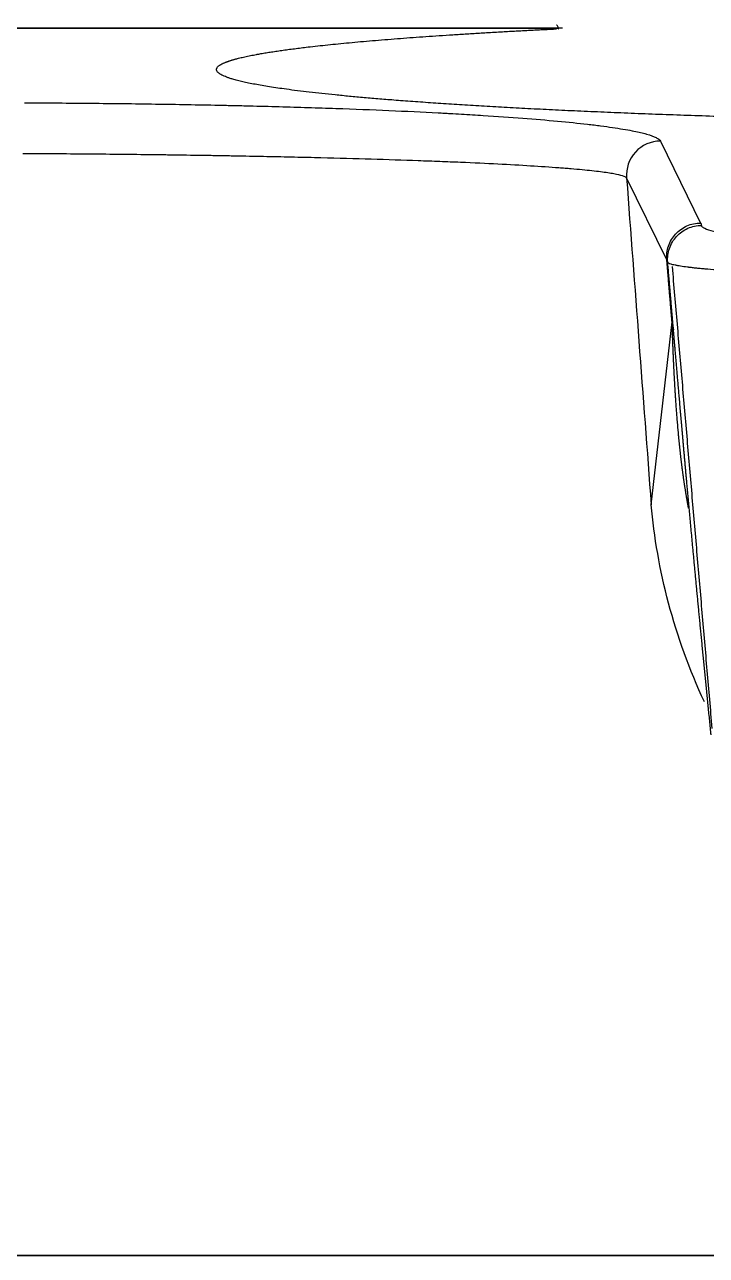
# Model space of a CAD drawing. Extents: x 900 to 2324, y -1513 to 827.
# Drawn here: x 1418.28 to 1438.37, y 230.49 to 266.73 of the extents above; entities that cross this region are included whole.
import ezdxf

# ---------------------------------------------------------------- set-up
doc = ezdxf.new("R2010")
doc.units = 0
doc.header["$LTSCALE"] = 4
doc.header["$MEASUREMENT"] = 0
doc.layers.add('1', color=7, linetype='CONTINUOUS')

msp = doc.modelspace()

# ---------------------------------------------------------------- linework, layer by layer
at = {"layer": '1', "color": 7, "linetype": 'Continuous', "lineweight": -3}
for p, q in [((1434.134, 266.624), (1378.021, 266.624)), ((1433.98, 266.622), (1378.021, 266.622)), ((1437.015, 263.302), (1438.201, 260.889)), ((1437.205, 259.803), (1436.019, 262.216)), ((1436.744, 252.594), (1437.358, 257.979)), ((1411.168, 230.491), (1444.832, 230.491)), ((1411.168, 230.486), (1444.822, 230.486))]:
    msp.add_line(p, q, dxfattribs=at)
msp.add_ellipse((1437.015, 262.303), major_axis=(-0.897, -0.441), ratio=0.998299, start_param=4.256141, end_param=5.912976, dxfattribs=at)
for points, degree, knots in [([(1444.921, 263.872), (1442.964, 263.907), (1438.97, 264.011), (1435.064, 264.156), (1431.63, 264.331), (1428.747, 264.531), (1426.485, 264.752), (1424.897, 264.988), (1424.02, 265.235), (1423.876, 265.486), (1424.467, 265.735), (1425.78, 265.976), (1427.784, 266.203), (1430.43, 266.412), (1432.96, 266.558), (1433.957, 266.606)], 2, [0, 0, 0, 0.064417, 0.138861, 0.213305, 0.28775, 0.362194, 0.436638, 0.511082, 0.585526, 0.65997, 0.734414, 0.808859, 0.883303, 0.957747, 1, 1, 1]), ([(1433.957, 266.728), (1433.965, 266.732), (1433.981, 266.692), (1434.006, 266.61), (1434.007, 266.608), (1434.008, 266.605)], 3, [0, 0, 0, 0, 0.96826, 0.96826, 1, 1, 1, 1]), ([(1418.279, 264.428), (1418.609, 264.427), (1418.936, 264.426), (1419.588, 264.422), (1419.912, 264.419), (1420.555, 264.413), (1420.874, 264.41), (1421.51, 264.403), (1421.825, 264.398), (1422.766, 264.384), (1423.385, 264.373), (1424.148, 264.357), (1424.3, 264.354), (1424.604, 264.347), (1424.754, 264.344), (1425.201, 264.333), (1425.494, 264.325), (1426.071, 264.309), (1426.354, 264.301), (1426.911, 264.283), (1427.185, 264.274), (1427.993, 264.246), (1428.514, 264.225), (1429.519, 264.182), (1430.003, 264.159), (1430.528, 264.131), (1430.586, 264.128), (1430.701, 264.122), (1430.872, 264.113), (1431.04, 264.103), (1431.37, 264.084), (1431.583, 264.071), (1432.204, 264.032), (1432.593, 264.005), (1433.322, 263.949), (1433.663, 263.92), (1434.299, 263.861), (1434.594, 263.83), (1434.933, 263.791), (1434.999, 263.783), (1435.097, 263.772), (1435.129, 263.768), (1435.192, 263.76), (1435.223, 263.756), (1435.377, 263.736), (1435.494, 263.72), (1435.822, 263.671), (1436.014, 263.639), (1436.327, 263.577), (1436.453, 263.549), (1436.56, 263.52)], 3, [0, 0, 0, 0, 0.036054, 0.036054, 0.072108, 0.072108, 0.108163, 0.108163, 0.144217, 0.144217, 0.216325, 0.216325, 0.234352, 0.234352, 0.25238, 0.25238, 0.288434, 0.288434, 0.324488, 0.324488, 0.360542, 0.360542, 0.432651, 0.432651, 0.504759, 0.504759, 0.513773, 0.513773, 0.522786, 0.540813, 0.540813, 0.576868, 0.576868, 0.648976, 0.648976, 0.721084, 0.721084, 0.793193, 0.793193, 0.81122, 0.81122, 0.820234, 0.820234, 0.829247, 0.829247, 0.865301, 0.865301, 0.93741, 0.93741, 1, 1, 1, 1]), ([(1436.56, 263.52), (1436.577, 263.515), (1436.593, 263.511), (1436.726, 263.473), (1436.819, 263.439), (1436.904, 263.396), (1436.919, 263.388), (1436.94, 263.375), (1436.946, 263.371), (1436.959, 263.362), (1436.988, 263.341), (1437.006, 263.319), (1437.015, 263.302)], 3, [0, 0, 0, 0, 0.061913, 0.061913, 0.530957, 0.530957, 0.648217, 0.648217, 0.706848, 0.706848, 0.765478, 1, 1, 1, 1]), ([(1436.019, 262.216), (1436.019, 262.216), (1436.019, 262.216), (1436.018, 262.216), (1436.018, 262.217), (1436.018, 262.217), (1436.017, 262.218), (1436.015, 262.22), (1436.011, 262.225), (1436, 262.233), (1435.988, 262.241), (1435.958, 262.256), (1435.933, 262.266), (1435.839, 262.296), (1435.754, 262.316), (1435.536, 262.356), (1435.405, 262.376), (1435.094, 262.415), (1434.915, 262.435), (1434.608, 262.463), (1434.499, 262.473), (1434.355, 262.485), (1434.326, 262.487), (1434.267, 262.492), (1434.237, 262.495), (1434.145, 262.502), (1434.083, 262.507), (1433.764, 262.53), (1433.487, 262.549), (1432.889, 262.586), (1432.567, 262.604), (1431.88, 262.639), (1431.513, 262.656), (1430.927, 262.681), (1430.725, 262.689), (1430.413, 262.701), (1430.308, 262.705), (1430.093, 262.713), (1429.984, 262.717), (1429.432, 262.737), (1428.972, 262.752), (1428.018, 262.78), (1427.524, 262.794), (1426.755, 262.813), (1426.495, 262.819), (1425.965, 262.831), (1425.695, 262.837), (1425.147, 262.848), (1424.868, 262.853), (1424.442, 262.861), (1424.298, 262.863), (1424.081, 262.867), (1424.009, 262.868), (1423.863, 262.871), (1423.499, 262.877), (1423.13, 262.882), (1422.756, 262.887), (1422.681, 262.888), (1422.532, 262.891), (1422.307, 262.894), (1422.081, 262.896), (1421.627, 262.902), (1421.02, 262.909), (1420.405, 262.914), (1419.788, 262.92), (1419.477, 262.922), (1419.009, 262.925), (1418.774, 262.927), (1418.499, 262.928), (1418.361, 262.929), (1418.293, 262.929), (1418.258, 262.929), (1418.241, 262.93), (1418.233, 262.93), (1418.228, 262.93), (1418.226, 262.93), (1418.224, 262.93)], 3, [0, 0, 0, 0, 0.000244, 0.000244, 0.000488, 0.000977, 0.001953, 0.003906, 0.007813, 0.015625, 0.03125, 0.03125, 0.0625, 0.0625, 0.125, 0.125, 0.1875, 0.1875, 0.25, 0.25, 0.28125, 0.28125, 0.289063, 0.289063, 0.296875, 0.296875, 0.3125, 0.3125, 0.375, 0.375, 0.4375, 0.4375, 0.5, 0.5, 0.53125, 0.53125, 0.546875, 0.546875, 0.5625, 0.5625, 0.625, 0.625, 0.6875, 0.6875, 0.71875, 0.71875, 0.75, 0.75, 0.78125, 0.78125, 0.796875, 0.796875, 0.804687, 0.804687, 0.8125, 0.84375, 0.84375, 0.851562, 0.851562, 0.859375, 0.875, 0.875, 0.90625, 0.9375, 0.9375, 0.96875, 0.96875, 0.984375, 0.992188, 0.996094, 0.998047, 0.999023, 0.999512, 0.999756, 0.999756, 1, 1, 1, 1]), ([(1437.205, 259.803), (1437.199, 259.872), (1437.2, 259.941), (1437.217, 260.078), (1437.232, 260.145), (1437.277, 260.276), (1437.306, 260.339), (1437.376, 260.458), (1437.418, 260.513), (1437.511, 260.615), (1437.563, 260.661), (1437.675, 260.741), (1437.736, 260.776), (1437.862, 260.831), (1437.928, 260.853), (1438.063, 260.881), (1438.132, 260.889), (1438.201, 260.889)], 3, [0, 0, 0, 0, 0.125, 0.125, 0.25, 0.25, 0.375, 0.375, 0.5, 0.5, 0.625, 0.625, 0.75, 0.75, 0.875, 0.875, 1, 1, 1, 1]), ([(1437.231, 259.737), (1437.225, 259.805), (1437.226, 259.874), (1437.243, 260.011), (1437.259, 260.078), (1437.304, 260.208), (1437.333, 260.271), (1437.404, 260.389), (1437.445, 260.445), (1437.538, 260.546), (1437.59, 260.592), (1437.702, 260.672), (1437.762, 260.706), (1437.889, 260.761), (1437.955, 260.783), (1438.089, 260.811), (1438.158, 260.818), (1438.227, 260.818)], 3, [0, 0, 0, 0, 0.125, 0.125, 0.25, 0.25, 0.375, 0.375, 0.5, 0.5, 0.625, 0.625, 0.75, 0.75, 0.875, 0.875, 1, 1, 1, 1]), ([(1438.218, 260.818), (1438.221, 260.804), (1438.231, 260.79), (1438.266, 260.761), (1438.29, 260.747), (1438.382, 260.705), (1438.47, 260.677), (1438.64, 260.636), (1438.703, 260.622), (1438.806, 260.601), (1438.842, 260.595), (1438.917, 260.581), (1438.996, 260.567), (1439.103, 260.55), (1439.171, 260.54), (1439.217, 260.534), (1439.241, 260.53), (1439.36, 260.514), (1439.461, 260.5), (1439.782, 260.461), (1440.018, 260.436), (1440.535, 260.386), (1440.815, 260.362), (1441.27, 260.327), (1441.427, 260.315), (1441.672, 260.298), (1441.797, 260.29), (1441.925, 260.281), (1442.011, 260.276), (1442.054, 260.273), (1442.447, 260.248), (1442.815, 260.227), (1443.586, 260.188), (1443.988, 260.169), (1444.826, 260.134), (1445.262, 260.117), (1445.828, 260.097), (1446, 260.091), (1446.173, 260.086), (1446.29, 260.082), (1446.348, 260.08), (1446.641, 260.071), (1447.115, 260.057), (1447.599, 260.044), (1448.087, 260.032), (1448.334, 260.027), (1449.081, 260.011), (1449.589, 260.001), (1450.365, 259.989), (1450.627, 259.985), (1451.022, 259.98), (1451.154, 259.978), (1451.42, 259.975), (1451.554, 259.974), (1452.223, 259.967), (1452.762, 259.962), (1453.844, 259.957), (1454.387, 259.956), (1454.934, 259.956)], 3, [0, 0, 0, 0, 0.03125, 0.03125, 0.0625, 0.0625, 0.125, 0.125, 0.15625, 0.15625, 0.171875, 0.171875, 0.1875, 0.203125, 0.210938, 0.210938, 0.21875, 0.21875, 0.25, 0.25, 0.3125, 0.3125, 0.375, 0.375, 0.40625, 0.40625, 0.421875, 0.429688, 0.429688, 0.4375, 0.4375, 0.5, 0.5, 0.5625, 0.5625, 0.625, 0.625, 0.640625, 0.648438, 0.648438, 0.65625, 0.65625, 0.6875, 0.71875, 0.71875, 0.75, 0.75, 0.8125, 0.8125, 0.84375, 0.84375, 0.859375, 0.859375, 0.875, 0.875, 0.9375, 0.9375, 1, 1, 1, 1]), ([(1437.358, 257.979), (1437.287, 258.811), (1437.234, 259.454), (1437.219, 259.636), (1437.205, 259.803)], 2, [0, 0, 0, 0.813487, 0.813487, 1, 1, 1]), ([(1454.934, 259.166), (1454.356, 259.166), (1453.781, 259.167), (1452.637, 259.17), (1452.068, 259.173), (1451.36, 259.177), (1451.219, 259.178), (1450.937, 259.18), (1450.797, 259.181), (1450.379, 259.184), (1450.103, 259.186), (1449.282, 259.194), (1448.745, 259.2), (1448.085, 259.208), (1447.954, 259.21), (1447.693, 259.213), (1447.563, 259.215), (1447.175, 259.22), (1446.663, 259.228), (1446.162, 259.237), (1445.852, 259.242), (1445.79, 259.243), (1445.666, 259.246), (1445.482, 259.249), (1445.301, 259.253), (1444.701, 259.265), (1444.24, 259.276), (1443.351, 259.299), (1442.925, 259.311), (1442.312, 259.329), (1442.113, 259.336), (1441.723, 259.349), (1441.533, 259.356), (1441.301, 259.364), (1441.255, 259.366), (1441.163, 259.369), (1441.028, 259.375), (1440.895, 259.38), (1440.636, 259.391), (1440.469, 259.399), (1439.986, 259.422), (1439.688, 259.438), (1439.139, 259.471), (1438.888, 259.488), (1438.547, 259.515), (1438.44, 259.524), (1438.313, 259.535), (1438.288, 259.537), (1438.239, 259.542), (1438.167, 259.549), (1438.053, 259.56), (1437.948, 259.572), (1437.878, 259.58), (1437.85, 259.583), (1437.831, 259.586), (1437.822, 259.587), (1437.739, 259.598), (1437.638, 259.613), (1437.537, 259.63), (1437.498, 259.637), (1437.473, 259.642), (1437.461, 259.645), (1437.402, 259.657), (1437.362, 259.667), (1437.264, 259.696), (1437.228, 259.716), (1437.221, 259.736)], 3, [0, 0, 0, 0, 0.0625, 0.0625, 0.125, 0.125, 0.140625, 0.140625, 0.15625, 0.15625, 0.1875, 0.1875, 0.25, 0.25, 0.265625, 0.265625, 0.28125, 0.28125, 0.3125, 0.34375, 0.34375, 0.351563, 0.351563, 0.359375, 0.375, 0.375, 0.4375, 0.4375, 0.5, 0.5, 0.53125, 0.53125, 0.5625, 0.5625, 0.570312, 0.570312, 0.578125, 0.59375, 0.59375, 0.625, 0.625, 0.6875, 0.6875, 0.75, 0.75, 0.78125, 0.78125, 0.789062, 0.789062, 0.796875, 0.8125, 0.828125, 0.835937, 0.839844, 0.839844, 0.84375, 0.84375, 0.875, 0.890625, 0.898437, 0.898437, 0.90625, 0.90625, 0.9375, 0.9375, 1, 1, 1, 1]), ([(1437.221, 259.736), (1437.224, 259.706), (1437.229, 259.646), (1437.237, 259.554), (1437.245, 259.46), (1437.253, 259.365), (1437.261, 259.269), (1437.269, 259.17), (1437.278, 259.07), (1437.287, 258.969), (1437.295, 258.865), (1437.304, 258.76), (1437.313, 258.654), (1437.323, 258.546), (1437.332, 258.436), (1437.342, 258.324), (1437.351, 258.211), (1437.361, 258.096), (1437.371, 257.98), (1437.381, 257.862), (1437.388, 257.783), (1437.391, 257.743)], 3, [0, 0, 0, 0, 0.045066, 0.090969, 0.13771, 0.18529, 0.23371, 0.282969, 0.333068, 0.384009, 0.435791, 0.488415, 0.541882, 0.596191, 0.651344, 0.707341, 0.764183, 0.821869, 0.8804, 0.939777, 1, 1, 1, 1]), ([(1437.571, 254.446), (1437.567, 254.482), (1437.561, 254.552), (1437.551, 254.657), (1437.542, 254.759), (1437.533, 254.858), (1437.525, 254.954), (1437.517, 255.047), (1437.51, 255.137), (1437.503, 255.223), (1437.496, 255.307), (1437.49, 255.388), (1437.484, 255.466), (1437.479, 255.541), (1437.474, 255.613), (1437.469, 255.682), (1437.464, 255.748), (1437.46, 255.811), (1437.456, 255.871), (1437.453, 255.928), (1437.449, 255.982), (1437.446, 256.033), (1437.443, 256.081), (1437.441, 256.126), (1437.438, 256.168), (1437.436, 256.208), (1437.434, 256.246), (1437.432, 256.284), (1437.429, 256.322), (1437.427, 256.359), (1437.425, 256.396), (1437.423, 256.433), (1437.422, 256.469), (1437.42, 256.505), (1437.418, 256.54), (1437.416, 256.575), (1437.414, 256.609), (1437.413, 256.643), (1437.411, 256.677), (1437.41, 256.71), (1437.408, 256.743), (1437.406, 256.776), (1437.405, 256.808), (1437.404, 256.839), (1437.402, 256.87), (1437.401, 256.901), (1437.399, 256.932), (1437.398, 256.962), (1437.397, 256.991), (1437.396, 257.02), (1437.394, 257.049), (1437.393, 257.078), (1437.392, 257.105), (1437.391, 257.133), (1437.39, 257.16), (1437.389, 257.187), (1437.388, 257.213), (1437.387, 257.239), (1437.386, 257.264), (1437.385, 257.29), (1437.384, 257.314), (1437.383, 257.338), (1437.382, 257.362), (1437.381, 257.386), (1437.38, 257.409), (1437.379, 257.431), (1437.379, 257.454), (1437.378, 257.475), (1437.377, 257.497), (1437.376, 257.518), (1437.375, 257.538), (1437.375, 257.558), (1437.374, 257.578), (1437.373, 257.597), (1437.373, 257.616), (1437.372, 257.635), (1437.371, 257.653), (1437.371, 257.671), (1437.37, 257.688), (1437.369, 257.705), (1437.369, 257.721), (1437.368, 257.737), (1437.368, 257.753), (1437.367, 257.768), (1437.366, 257.783), (1437.366, 257.797), (1437.365, 257.811), (1437.365, 257.825), (1437.364, 257.838), (1437.364, 257.85), (1437.363, 257.863), (1437.363, 257.875), (1437.362, 257.886), (1437.362, 257.897), (1437.361, 257.908), (1437.361, 257.918), (1437.36, 257.928), (1437.36, 257.937), (1437.359, 257.946), (1437.359, 257.955), (1437.359, 257.963), (1437.358, 257.971), (1437.358, 257.976), (1437.358, 257.979)], 3, [0, 0, 0, 0, 0.032351, 0.063795, 0.094332, 0.123962, 0.152686, 0.180504, 0.207414, 0.233418, 0.258515, 0.282705, 0.305989, 0.328366, 0.349836, 0.3704, 0.390057, 0.408807, 0.426651, 0.443588, 0.459618, 0.474741, 0.488958, 0.502268, 0.514672, 0.526168, 0.537549, 0.548791, 0.559896, 0.570864, 0.581693, 0.592384, 0.602938, 0.613354, 0.623633, 0.633773, 0.643776, 0.653641, 0.663368, 0.672957, 0.682409, 0.691723, 0.700899, 0.709938, 0.718838, 0.727601, 0.736227, 0.744714, 0.753064, 0.761276, 0.769351, 0.777287, 0.785086, 0.792748, 0.800271, 0.807657, 0.814906, 0.822016, 0.828989, 0.835824, 0.842522, 0.849082, 0.855505, 0.86179, 0.867937, 0.873947, 0.879819, 0.885553, 0.89115, 0.89661, 0.901932, 0.907116, 0.912163, 0.917073, 0.921845, 0.92648, 0.930978, 0.935338, 0.939561, 0.943646, 0.947595, 0.951406, 0.95508, 0.958617, 0.962018, 0.965281, 0.968407, 0.971397, 0.97425, 0.976967, 0.979547, 0.981991, 0.9843, 0.986472, 0.988509, 0.990411, 0.992179, 0.993812, 0.995312, 0.996679, 0.997915, 0.999021, 1, 1, 1, 1]), ([(1437.391, 257.743), (1437.393, 257.725), (1437.396, 257.691), (1437.4, 257.637), (1437.405, 257.583), (1437.41, 257.526), (1437.415, 257.468), (1437.42, 257.409), (1437.425, 257.347), (1437.43, 257.285), (1437.436, 257.22), (1437.442, 257.154), (1437.447, 257.086), (1437.453, 257.017), (1437.46, 256.946), (1437.466, 256.873), (1437.472, 256.798), (1437.479, 256.722), (1437.485, 256.645), (1437.492, 256.566), (1437.499, 256.485), (1437.506, 256.402), (1437.514, 256.318), (1437.521, 256.232), (1437.529, 256.144), (1437.536, 256.055), (1437.544, 255.964), (1437.552, 255.871), (1437.561, 255.777), (1437.569, 255.681), (1437.578, 255.583), (1437.586, 255.484), (1437.595, 255.383), (1437.604, 255.28), (1437.613, 255.176), (1437.623, 255.07), (1437.632, 254.962), (1437.642, 254.852), (1437.652, 254.741), (1437.662, 254.628), (1437.672, 254.514), (1437.682, 254.397), (1437.693, 254.279), (1437.703, 254.159), (1437.714, 254.038), (1437.725, 253.915), (1437.737, 253.79), (1437.748, 253.663), (1437.76, 253.534), (1437.771, 253.404), (1437.783, 253.272), (1437.795, 253.138), (1437.808, 253.003), (1437.82, 252.865), (1437.833, 252.726), (1437.846, 252.585), (1437.859, 252.443), (1437.872, 252.298), (1437.886, 252.152), (1437.899, 252.004), (1437.913, 251.854), (1437.927, 251.702), (1437.942, 251.549), (1437.956, 251.394), (1437.971, 251.237), (1437.986, 251.078), (1438.001, 250.917), (1438.016, 250.754), (1438.032, 250.59), (1438.048, 250.423), (1438.064, 250.255), (1438.08, 250.085), (1438.096, 249.913), (1438.113, 249.74), (1438.13, 249.564), (1438.147, 249.386), (1438.164, 249.207), (1438.182, 249.026), (1438.2, 248.842), (1438.218, 248.657), (1438.236, 248.47), (1438.254, 248.281), (1438.273, 248.09), (1438.292, 247.897), (1438.311, 247.703), (1438.331, 247.506), (1438.351, 247.307), (1438.371, 247.107), (1438.391, 246.904), (1438.411, 246.699), (1438.432, 246.493), (1438.453, 246.284), (1438.474, 246.073), (1438.49, 245.916), (1438.499, 245.829), (1438.501, 245.813)], 3, [0, 0, 0, 0, 0.004365, 0.008863, 0.013496, 0.018262, 0.023162, 0.028197, 0.033366, 0.03867, 0.04411, 0.049684, 0.055394, 0.06124, 0.067222, 0.07334, 0.079594, 0.085985, 0.092513, 0.099178, 0.10598, 0.11292, 0.119998, 0.127214, 0.134568, 0.142061, 0.149692, 0.157463, 0.165373, 0.173423, 0.181613, 0.189944, 0.198415, 0.207026, 0.215779, 0.224674, 0.23371, 0.242888, 0.252209, 0.261673, 0.271279, 0.281029, 0.290923, 0.300961, 0.311144, 0.321471, 0.331944, 0.342562, 0.353326, 0.364237, 0.375294, 0.386498, 0.39785, 0.40935, 0.420998, 0.432795, 0.444741, 0.456836, 0.469082, 0.481478, 0.494024, 0.506723, 0.519572, 0.532575, 0.545729, 0.559037, 0.572499, 0.586115, 0.599885, 0.61381, 0.627891, 0.642128, 0.656522, 0.671072, 0.685781, 0.700647, 0.715672, 0.730857, 0.746201, 0.761705, 0.777371, 0.793197, 0.809186, 0.825337, 0.841652, 0.85813, 0.874772, 0.891579, 0.908552, 0.925691, 0.942997, 0.96047, 0.978111, 0.99592, 1, 1, 1, 1]), ([(1437.845, 252.492), (1437.845, 252.492), (1437.843, 252.503), (1437.838, 252.526), (1437.832, 252.559), (1437.826, 252.593), (1437.82, 252.626), (1437.814, 252.66), (1437.808, 252.693), (1437.803, 252.726), (1437.797, 252.76), (1437.791, 252.793), (1437.785, 252.826), (1437.78, 252.859), (1437.774, 252.892), (1437.769, 252.925), (1437.763, 252.958), (1437.758, 252.991), (1437.753, 253.024), (1437.748, 253.057), (1437.742, 253.09), (1437.737, 253.122), (1437.732, 253.155), (1437.727, 253.188), (1437.722, 253.22), (1437.717, 253.253), (1437.713, 253.285), (1437.708, 253.318), (1437.703, 253.35), (1437.698, 253.382), (1437.694, 253.414), (1437.689, 253.447), (1437.685, 253.479), (1437.68, 253.511), (1437.676, 253.543), (1437.672, 253.575), (1437.667, 253.606), (1437.663, 253.638), (1437.659, 253.67), (1437.655, 253.702), (1437.651, 253.733), (1437.647, 253.765), (1437.643, 253.797), (1437.639, 253.828), (1437.635, 253.859), (1437.631, 253.891), (1437.627, 253.922), (1437.624, 253.953), (1437.62, 253.985), (1437.617, 254.016), (1437.613, 254.047), (1437.609, 254.078), (1437.606, 254.109), (1437.603, 254.14), (1437.599, 254.171), (1437.596, 254.201), (1437.593, 254.232), (1437.589, 254.263), (1437.586, 254.293), (1437.583, 254.324), (1437.58, 254.354), (1437.577, 254.385), (1437.574, 254.415), (1437.572, 254.435), (1437.571, 254.446)], 3, [0, 0, 0, 0, 0.000124, 0.015416, 0.030744, 0.046108, 0.061508, 0.076945, 0.092417, 0.107925, 0.12347, 0.13905, 0.154667, 0.170321, 0.18601, 0.201736, 0.217498, 0.233297, 0.249132, 0.265004, 0.280912, 0.296857, 0.312839, 0.328857, 0.344911, 0.361003, 0.377131, 0.393296, 0.409498, 0.425736, 0.442012, 0.458324, 0.474674, 0.49106, 0.507484, 0.523944, 0.540441, 0.556976, 0.573548, 0.590157, 0.606803, 0.623486, 0.640207, 0.656965, 0.67376, 0.690592, 0.707462, 0.72437, 0.741315, 0.758297, 0.775317, 0.792374, 0.809469, 0.826601, 0.843772, 0.860979, 0.878225, 0.895508, 0.912829, 0.930187, 0.947584, 0.965018, 0.98249, 1, 1, 1, 1])]:
    msp.add_open_spline(points, degree=degree, knots=knots, dxfattribs=at)
for points, degree in [([(1436.019, 262.216), (1436.26, 259.009), (1436.502, 255.801), (1436.744, 252.594)], 3), ([(1438.201, 260.889), (1438.212, 260.865), (1438.221, 260.842), (1438.227, 260.818)], 3), ([(1437.231, 259.737), (1437.225, 259.758), (1437.216, 259.781), (1437.205, 259.803)], 3), ([(1437.359, 259.609), (1438.533, 246.005)], 1), ([(1437.358, 257.979), (1437.378, 257.9), (1437.393, 257.822), (1437.4, 257.743)], 3), ([(1438.314, 246.783), (1437.418, 248.696), (1436.914, 250.696), (1436.744, 252.594)], 3)]:
    msp.add_open_spline(points, degree=degree, dxfattribs=at)

doc.saveas('drawing.dxf')
